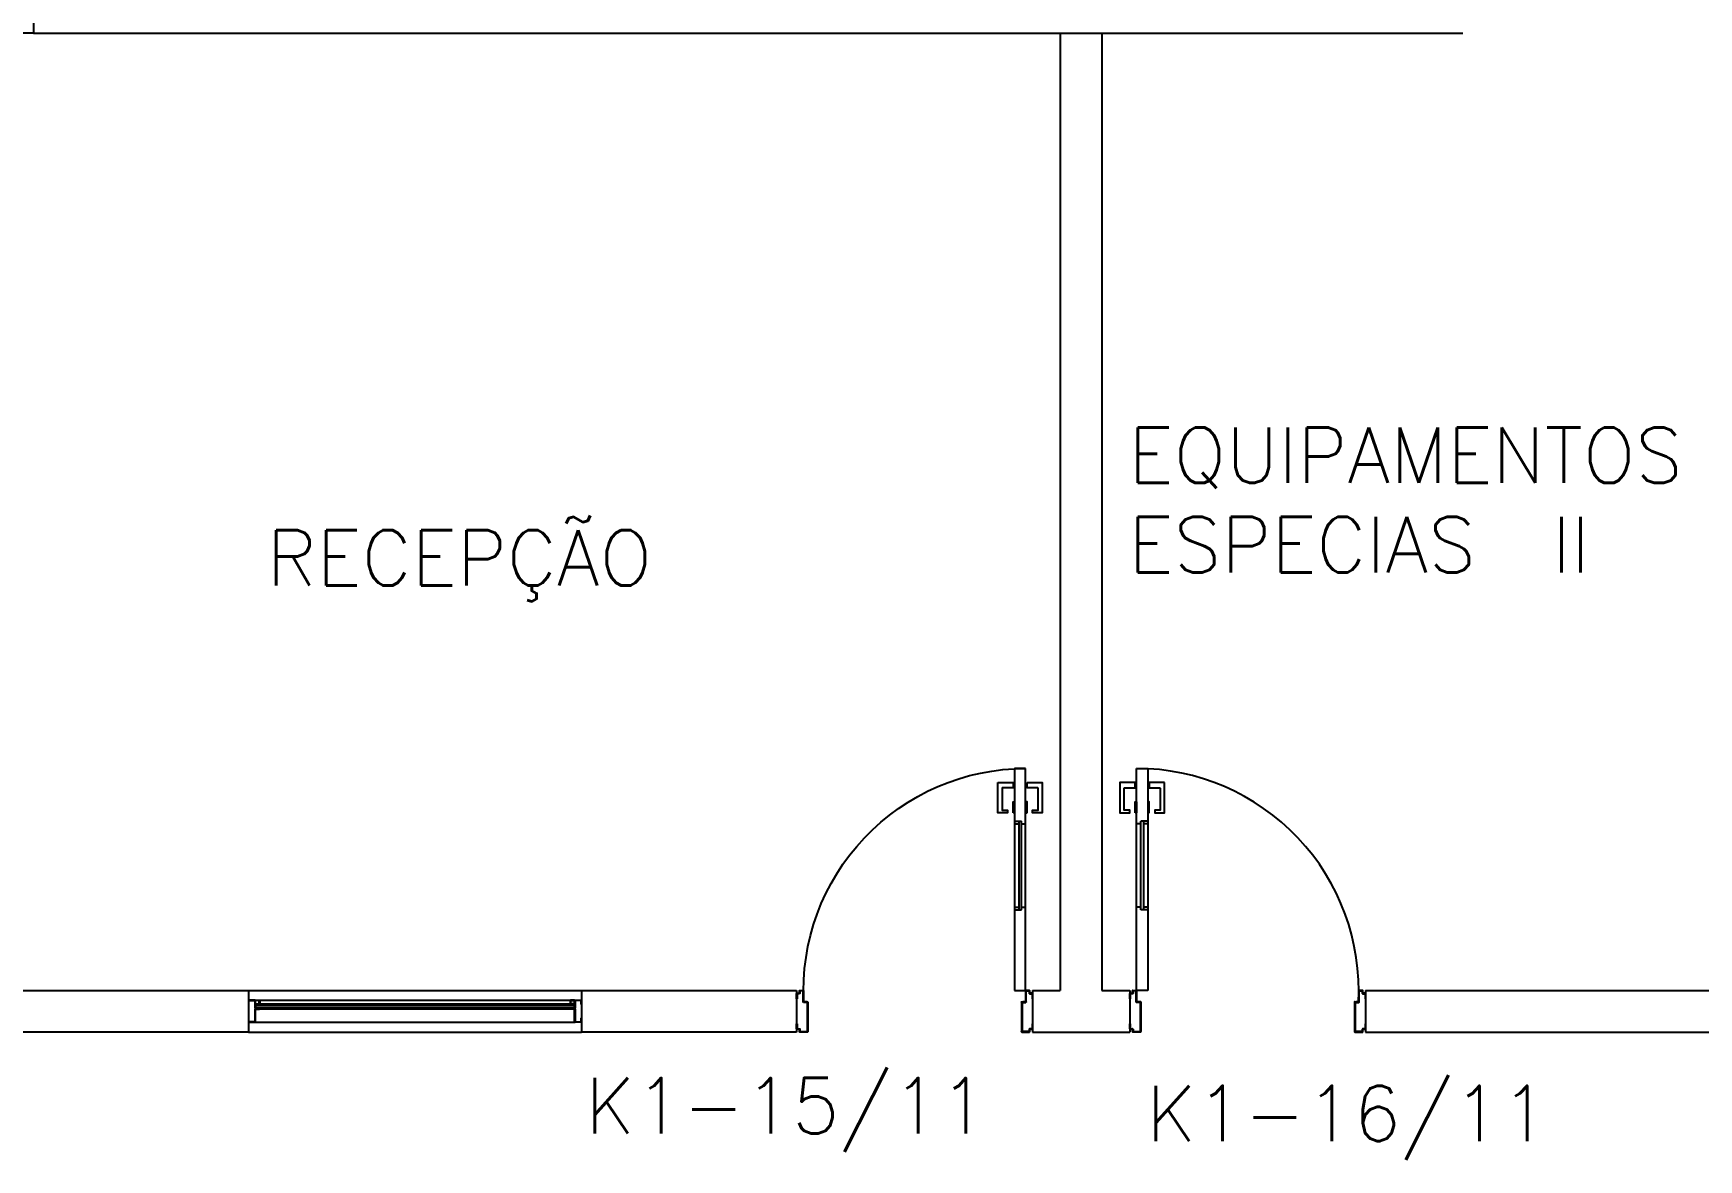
# Model space of a CAD drawing. Header units: millimetres. Extents: x 2801 to 3319, y 1187 to 1422.
# Drawn here: x 3058.37 to 3064.37, y 1353.34 to 1357.4 of the extents above; entities that cross this region are included whole.
import ezdxf

# ---------------------------------------------------------------- set-up
doc = ezdxf.new("R2010")
doc.units = ezdxf.units.MM
for name, color, linetype in [('AR-ALV', 2, 'Continuous'), ('AR-ESQ', 1, 'Continuous'), ('AR-ESTC', 3, 'Continuous'), ('AR-PEITORIL', 1, 'Continuous'), ('AR-PORTA', 1, 'Continuous'), ('DT-ESQ-BAGUETE-C', 2, 'Continuous'), ('DT-ESQ-BAGUETE-V', 1, 'Continuous'), ('DT-ESQ-CHAPA DOBRADA-V', 1, 'Continuous'), ('DT-ESQ-MARCO-V', 1, 'Continuous'), ('DT-ESQ-PERFIL U-C', 2, 'Continuous'), ('DT-ESQ-VIDRO-C', 2, 'Continuous'), ('ENDEREÇO', 2, 'Continuous'), ('maçaneta', 1, 'Continuous'), ('mov', 1, 'Continuous'), ('PM-PERFIL U-C', 2, 'Continuous'), ('PM-VIDRO', 1, 'Continuous'), ('pm1', 2, 'Continuous'), ('pm2', 2, 'Continuous'), ('TEXTO', 2, 'Continuous')]:
    doc.layers.add(name, color=color, linetype=linetype)
doc.styles.add('UNB-100', font='simplex.shx', dxfattribs={"height": 0.2})
doc.styles.add('UNB1-100', font='simplex.shx', dxfattribs={"height": 0.2})

# ---------------------------------------------------------------- blocks, each defined once
blk = doc.blocks.new('EF05-P')
at = {"layer": 'DT-ESQ-BAGUETE-C', "ltscale": 0.1}
blk.add_lwpolyline([(0.039, -0.05), (0.0255, -0.05), (0.0255, -0.0485), (0.039, -0.0485), (0.039, -0.0365), (0.0255, -0.0365), (0.0255, -0.035), (0.039, -0.035, -0.414214), (0.0405, -0.0365), (0.0405, -0.0485, -0.414214)], format="xyb", close=True, dxfattribs=at)
at = {"layer": 'DT-ESQ-BAGUETE-C', "color": 2, "ltscale": 0.1}
blk.add_lwpolyline([(1.161, -0.05), (1.1745, -0.05), (1.1745, -0.0485), (1.161, -0.0485), (1.161, -0.0365), (1.1745, -0.0365), (1.1745, -0.035), (1.161, -0.035, 0.414214), (1.1595, -0.0365), (1.1595, -0.0485, 0.414214)], format="xyb", close=True, dxfattribs=at)
at = {"layer": 'DT-ESQ-BAGUETE-V', "color": 2, "ltscale": 0.1}
blk.add_line((1.161, -0.05), (0.039, -0.05), dxfattribs=at)
at = {"layer": 'DT-ESQ-CHAPA DOBRADA-V', "color": 2, "ltscale": 0.1}
blk.add_line((1.16, -0.067), (0.04, -0.067), dxfattribs=at)
at = {"layer": 'DT-ESQ-MARCO-V', "color": 1, "ltscale": 0.1}
for p, q in [((0.0235, -0.035), (1.1765, -0.035)), ((0.0235, -0.115), (1.1765, -0.115))]:
    blk.add_line(p, q, dxfattribs=at)
at = {"layer": 'DT-ESQ-PERFIL U-C', "color": 2, "ltscale": 0.1}
for points in [[(0.025, -0.0655), (0.025, -0.0655, 0.414214), (0.0235, -0.067), (0.0235, -0.1135), (0.0015, -0.1135), (0.0015, -0.1), (0, -0.1), (0, -0.1135, 0.414214), (0.0015, -0.115), (0.0235, -0.115, 0.414214), (0.025, -0.1135), (0.025, -0.067), (0.04, -0.067, 1), (0.04, -0.064), (0.025, -0.064), (0.025, -0.0365, 0.414214), (0.0235, -0.035), (0.0015, -0.035, 0.414214), (0, -0.0365), (0, -0.05), (0.0015, -0.05), (0.0015, -0.0365), (0.0235, -0.0365), (0.0235, -0.064, 0.414214), (0.025, -0.0655), (0.04, -0.0655)], [(1.175, -0.0655), (1.175, -0.0655, -0.414214), (1.1765, -0.067), (1.1765, -0.1135), (1.1985, -0.1135), (1.1985, -0.1), (1.2, -0.1), (1.2, -0.1135, -0.414214), (1.1985, -0.115), (1.1765, -0.115, -0.414214), (1.175, -0.1135), (1.175, -0.067), (1.16, -0.067, -1), (1.16, -0.064), (1.175, -0.064), (1.175, -0.0365, -0.414214), (1.1765, -0.035), (1.1985, -0.035, -0.414214), (1.2, -0.0365), (1.2, -0.05), (1.1985, -0.05), (1.1985, -0.0365), (1.1765, -0.0365), (1.1765, -0.064, -0.414214), (1.175, -0.0655), (1.16, -0.0655)]]:
    blk.add_lwpolyline(points, format="xyb", dxfattribs=at)
at = {"layer": 'DT-ESQ-VIDRO-C', "color": 2, "ltscale": 0.1}
blk.add_lwpolyline([(0.027, -0.062), (0.027, -0.052), (1.173, -0.052), (1.173, -0.062)], close=True, dxfattribs=at)
blk = doc.blocks.new('PM3V')
at = {"layer": 'maçaneta'}
for points in [[(0.02, 0.9), (-0.035, 0.9), (-0.035, 0.79), (0, 0.79), (0, 0.8), (-0.02, 0.8), (-0.02, 0.8785, -0.414214), (-0.0185, 0.88), (0.02, 0.88)], [(0.125, 0.9), (0.07, 0.9), (0.07, 0.88), (0.1085, 0.88, -0.414214), (0.11, 0.8785), (0.11, 0.8), (0.09, 0.8), (0.09, 0.79), (0.125, 0.79)]]:
    blk.add_lwpolyline(points, format="xyb", close=True, dxfattribs=at)
for points in [[(0.02, 0.79), (0.02, 0.83), (0.025, 0.83), (0.025, 0.79)], [(0.07, 0.79), (0.07, 0.83), (0.065, 0.83), (0.065, 0.79)]]:
    blk.add_lwpolyline(points, close=True, dxfattribs=at)
at = {"layer": 'mov'}
blk.add_arc((0.025, 0.15), 0.8, 356.84716, 90, dxfattribs=at)
at = {"layer": 'PM-PERFIL U-C'}
for p, q in [((0, 0.12), (0, 0.1385)), ((0.0015, 0.14), (0.01, 0.14)), ((0.002, 0.138), (0.002, 0.12)), ((0.0105, 0.138), (0.002, 0.138)), ((0.01, 0.14), (0.01, 0.1485)), ((0.0115, 0.15), (0.0235, 0.15)), ((0.012, 0.148), (0.012, 0.1395)), ((0.023, 0.148), (0.012, 0.148)), ((0.023, 0.1085), (0.023, 0.148)), ((0.025, 0.1485), (0.025, 0.109)), ((0.825, 0.1485), (0.825, 0.109)), ((0.8385, 0.15), (0.8265, 0.15)), ((0.827, 0.148), (0.838, 0.148)), ((0.827, 0.1085), (0.827, 0.148)), ((0.838, 0.148), (0.838, 0.1395)), ((0.8395, 0.138), (0.848, 0.138)), ((0.84, 0.14), (0.84, 0.1485)), ((0.8485, 0.14), (0.84, 0.14)), ((0.848, 0.138), (0.848, 0.12)), ((0.85, 0.12), (0.85, 0.1385)), ((0.002, 0.12), (0, 0.12)), ((0.038, 0.107), (0.0245, 0.107)), ((0.0385, 0.109), (0.025, 0.109)), ((0.038, 0.107), (0.038, 0.002)), ((0.04, 0.1075), (0.04, 0.0015)), ((0.81, 0.1075), (0.81, 0.0015)), ((0.8115, 0.109), (0.825, 0.109)), ((0.812, 0.107), (0.8255, 0.107)), ((0.812, 0.107), (0.812, 0.002)), ((0.848, 0.12), (0.85, 0.12)), ((0, 0.03), (0.002, 0.03)), ((0, 0.0115), (0, 0.03)), ((0.01, 0.01), (0.0015, 0.01)), ((0.002, 0.03), (0.002, 0.012)), ((0.002, 0.012), (0.0105, 0.012)), ((0.01, 0.0015), (0.01, 0.01)), ((0.0385, 0), (0.0115, 0)), ((0.012, 0.0105), (0.012, 0.002)), ((0.012, 0.002), (0.038, 0.002)), ((0.8115, 0), (0.8385, 0)), ((0.838, 0.002), (0.812, 0.002)), ((0.838, 0.0105), (0.838, 0.002)), ((0.848, 0.012), (0.8395, 0.012)), ((0.84, 0.0015), (0.84, 0.01)), ((0.84, 0.01), (0.8485, 0.01)), ((0.85, 0.03), (0.848, 0.03)), ((0.848, 0.03), (0.848, 0.012)), ((0.85, 0.0115), (0.85, 0.03))]:
    blk.add_line(p, q, dxfattribs=at)
for centre, start, end in [((0.0015, 0.1385), 90, 180), ((0.0115, 0.1485), 90, 180), ((0.0105, 0.1395), 270, 0), ((0.0235, 0.1485), 360, 90), ((0.8265, 0.1485), 90, 180), ((0.8395, 0.1395), 180, 270), ((0.8385, 0.1485), 0, 90), ((0.8485, 0.1385), 0, 90), ((0.0245, 0.1085), 180, 270), ((0.0385, 0.1075), 0, 90), ((0.8115, 0.1075), 90, 180), ((0.8255, 0.1085), 270, 0), ((0.0015, 0.0115), 180, 270), ((0.0115, 0.0015), 180, 270), ((0.0105, 0.0105), 0, 90), ((0.0385, 0.0015), 269.93864, 0), ((0.8115, 0.0015), 180, 270.06136), ((0.8395, 0.0105), 90, 180), ((0.8385, 0.0015), 270, 0), ((0.8485, 0.0115), 270, 0)]:
    blk.add_arc(centre, 0.0015, start, end, dxfattribs=at)
at = {"layer": 'PM-VIDRO'}
for p, q in [((0.04, 0.45), (0.04, 0.75)), ((0.05, 0.75), (0.05, 0.45))]:
    blk.add_line(p, q, dxfattribs=at)
at = {"layer": 'pm1'}
for p, q in [((0.025, 0.95), (0.065, 0.95)), ((0.025, 0.75), (0.025, 0.95)), ((0.065, 0.95), (0.065, 0.76)), ((0.04, 0.75), (0.025, 0.75)), ((0.065, 0.76), (0.04, 0.76)), ((0.04, 0.75), (0.04, 0.76)), ((0.05, 0.76), (0.05, 0.75)), ((0.065, 0.75), (0.05, 0.75)), ((0.065, 0.76), (0.065, 0.75)), ((0.025, 0.15), (0.025, 0.45)), ((0.04, 0.45), (0.025, 0.45)), ((0.04, 0.44), (0.04, 0.45)), ((0.065, 0.44), (0.04, 0.44)), ((0.065, 0.45), (0.05, 0.45)), ((0.05, 0.45), (0.05, 0.44)), ((0.065, 0.45), (0.065, 0.44)), ((0.065, 0.44), (0.065, 0.15)), ((0.065, 0.15), (0.025, 0.15))]:
    blk.add_line(p, q, dxfattribs=at)
at = {"layer": 'pm2'}
for p, q in [((0.025, 0.45), (0.025, 0.75)), ((0.065, 0.75), (0.065, 0.45)), ((0.025, 0.15), (0.025, 0.109)), ((0.025, 0.109), (0.035, 0.109)), ((0.8252, 0.109), (0.8152, 0.109)), ((0.8152, 0), (0.8402, 0)), ((0.8402, 0.01), (0.8502, 0.01)), ((0.8402, 0), (0.8402, 0.01))]:
    blk.add_line(p, q, dxfattribs=at)

msp = doc.modelspace()

# ---------------------------------------------------------------- linework, layer by layer
at = {"layer": 'AR-ALV'}
for p, q in [((3062.0749, 1357.3998), (3062.0749, 1353.9498)), ((3062.2249, 1357.3998), (3062.2249, 1353.9498)), ((3058.3249, 1353.9498), (3059.1499, 1353.9498)), ((3059.1499, 1353.9498), (3059.1499, 1353.7998)), ((3060.3499, 1353.9498), (3060.3499, 1353.7998)), ((3060.3499, 1353.9498), (3061.1249, 1353.9498)), ((3061.1249, 1353.9498), (3061.1249, 1353.7998)), ((3061.9749, 1353.9498), (3062.0749, 1353.9498)), ((3061.9749, 1353.9498), (3061.9749, 1353.7998)), ((3062.2249, 1353.9498), (3062.3249, 1353.9498)), ((3062.3249, 1353.9498), (3062.3249, 1353.7998)), ((3063.1749, 1353.9498), (3064.5499, 1353.9498)), ((3063.1749, 1353.9498), (3063.1749, 1353.7998)), ((3059.1499, 1353.7998), (3057.1749, 1353.7998)), ((3061.1249, 1353.7998), (3060.3499, 1353.7998)), ((3061.1249, 1353.7998), (3061.1249, 1353.7998)), ((3061.9749, 1353.7998), (3062.3249, 1353.7998)), ((3063.1749, 1353.7998), (3064.5499, 1353.7998))]:
    msp.add_line(p, q, dxfattribs=at)
at = {"layer": 'AR-ESQ'}
msp.add_line((3058.3749, 1357.3998), (3063.5249, 1357.3998), dxfattribs=at)
at = {"layer": 'AR-ESTC'}
msp.add_lwpolyline([(3058.1749, 1357.9998), (3058.3749, 1357.9998), (3058.3749, 1357.3998), (3058.1749, 1357.3998)], close=True, dxfattribs=at)
at = {"layer": 'AR-PEITORIL'}
for p, q in [((3059.1499, 1353.9498), (3060.3499, 1353.9498)), ((3059.1499, 1353.7998), (3060.3499, 1353.7998))]:
    msp.add_line(p, q, dxfattribs=at)

# ---------------------------------------------------------------- block references
at = {"layer": 'AR-ESQ'}
msp.add_blockref('EF05-P', (3059.1499, 1353.9498), dxfattribs=at)
at = {"layer": 'AR-PORTA', "xscale": -1}
msp.add_blockref('PM3V', (3061.9749, 1353.7998), dxfattribs=at)
at = {"layer": 'AR-PORTA'}
msp.add_blockref('PM3V', (3062.3249, 1353.7998), dxfattribs=at)

# ---------------------------------------------------------------- texts
at = {"layer": 'ENDEREÇO', "style": 'UNB1-100'}
for s, p in [('K1-15/11', (3060.363, 1353.4343)), ('K1-16/11', (3062.3851, 1353.4063))]:
    msp.add_text(s, height=0.2, dxfattribs=at).set_placement(p)
at = {"layer": 'TEXTO', "style": 'UNB-100'}
for s, p in [('EQUIPAMENTOS ', (3062.3205, 1355.7789)), ('RECEPÇÃO', (3059.2151, 1355.4092)), ('ESPECIAS  II', (3062.3205, 1355.4564))]:
    msp.add_text(s, height=0.2, dxfattribs=at).set_placement(p)

doc.saveas('drawing.dxf')
